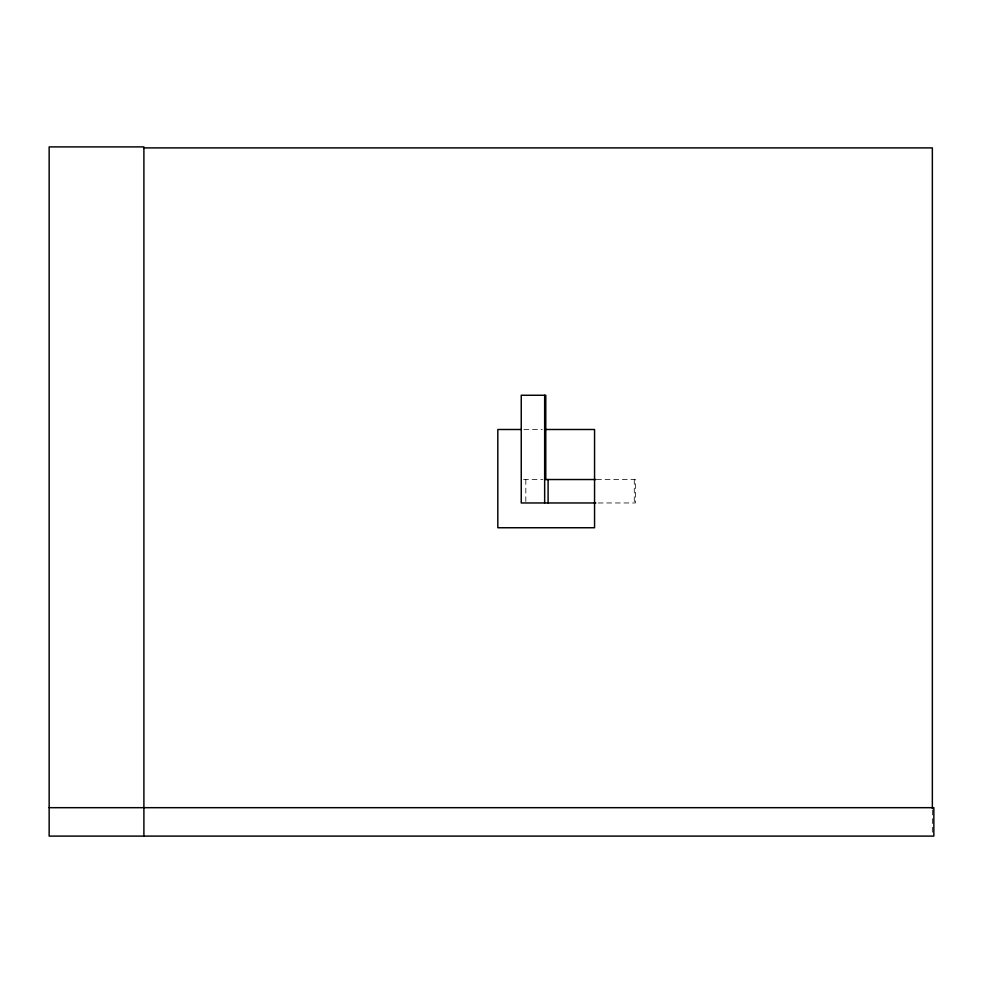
<?xml version="1.0" encoding="UTF-8"?>
<svg xmlns="http://www.w3.org/2000/svg" width="983" height="983" viewBox="0 0 983 983"><rect width="100%" height="100%" fill="white"/><g stroke="black" fill="none" stroke-linecap="round" stroke-linejoin="round"><path stroke-width="0.74" stroke-dasharray="4.92 3.69" d="M523.914 429.497L542.346 429.497M523.521 479.532L542.849 479.532M596.497 479.532L635.411 479.532L635.411 502.964L596.497 502.964M932.351 810.041L932.351 834.567M634.293 479.532L634.293 502.964M525.819 479.532L525.819 501.502"/><path stroke-width="1.47" d="M143.899 147.892L932.351 147.892L932.351 808.518M520.843 429.497L497.816 429.497L497.816 527.748L594.555 527.748L594.555 429.497L545.418 429.497M545.602 479.532L595.833 479.532M595.833 502.964L521.248 502.964L521.248 395.252L545.774 395.252L545.774 479.532M49.15 807.682L933.85 807.682L933.85 836.103L49.15 836.103L49.15 146.897L143.899 146.897L143.899 836.103M548.109 479.532L548.109 502.964M544.656 395.252L544.656 502.964"/></g></svg>
